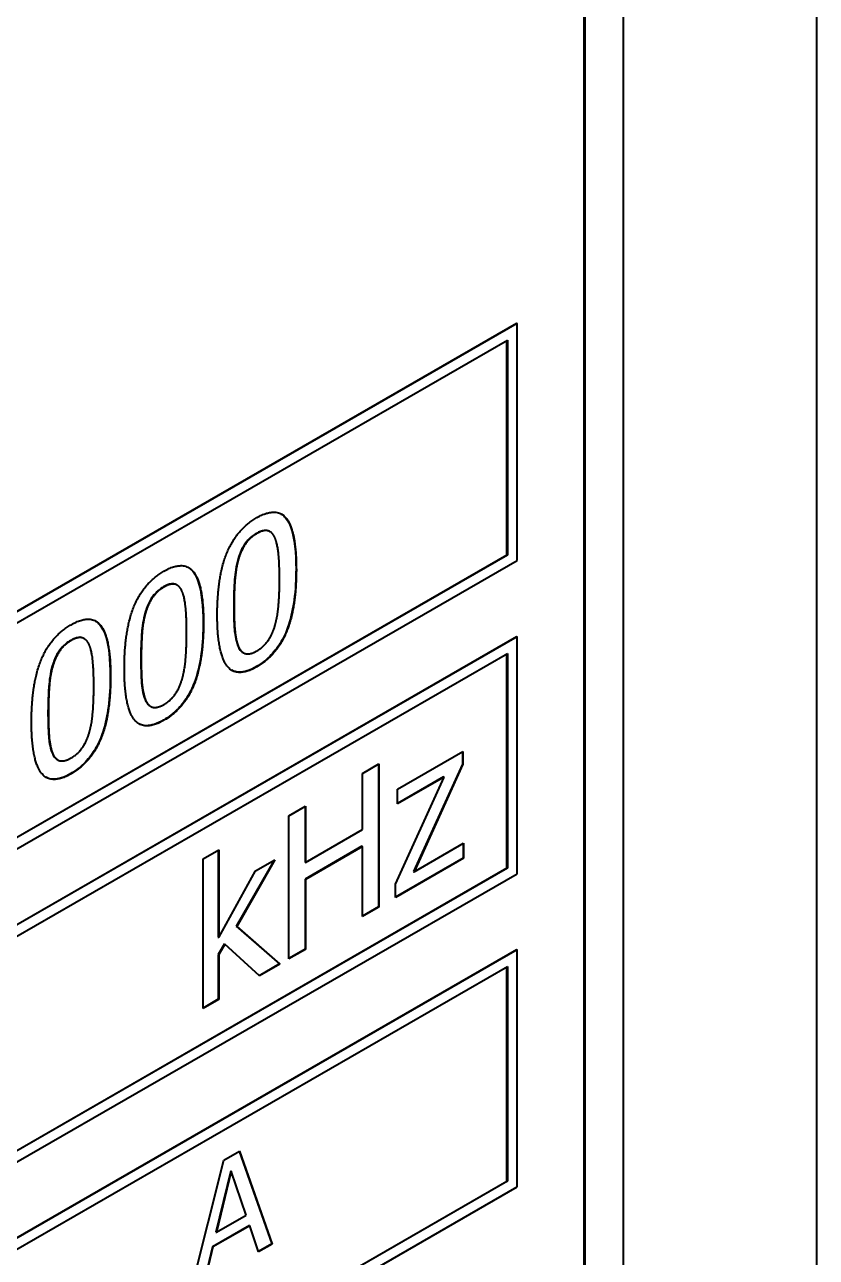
# Model space of a CAD drawing. Header units: inches. Extents: x 6934 to 18973, y 4254 to 7629.
# Drawn here: x 11262.32 to 11273.9, y 6570.02 to 6588.04 of the extents above; entities that cross this region are included whole.
import ezdxf

# ---------------------------------------------------------------- set-up
doc = ezdxf.new("R2010")
doc.units = ezdxf.units.IN
doc.header["$MEASUREMENT"] = 0
doc.layers.add('POWER SUPPLY CASE OUTLINE$0$가시적인 것(ISO)', color=3, linetype='Continuous', lineweight=40, true_color=0x00ff00)
doc.layers.add('POWER SUPPLY CASE OUTLINE$0$가시적인 좁은 것(ISO)', color=3, linetype='Continuous', lineweight=35, true_color=0x00ff00)

msp = doc.modelspace()

# ---------------------------------------------------------------- linework, layer by layer
at = {"layer": 'POWER SUPPLY CASE OUTLINE$0$가시적인 것(ISO)'}
for p, q in [((11273.904, 6620.179), (11273.904, 6558.045)), ((11271.081, 6562.954), (11271.081, 6612.006)), ((11270.509, 6563.23), (11270.509, 6611.079)), ((11270.515, 6611.081), (11270.515, 6563.227)), ((11250.569, 6572.764), (11269.519, 6583.677)), ((11269.525, 6583.674), (11250.575, 6572.761)), ((11269.519, 6583.677), (11269.525, 6583.674)), ((11269.525, 6580.207), (11269.525, 6583.674)), ((11250.716, 6572.679), (11269.384, 6583.429)), ((11269.378, 6580.293), (11269.378, 6583.425)), ((11269.384, 6583.429), (11269.384, 6580.289)), ((11265.906, 6580.634), (11265.911, 6580.631)), ((11250.575, 6569.294), (11269.525, 6580.207)), ((11250.716, 6569.546), (11269.378, 6580.293)), ((11269.384, 6580.289), (11250.716, 6569.539)), ((11269.378, 6580.293), (11269.384, 6580.289)), ((11264.547, 6579.852), (11264.553, 6579.848)), ((11250.569, 6568.186), (11269.519, 6579.099)), ((11269.525, 6579.095), (11250.575, 6568.183)), ((11263.189, 6579.069), (11263.194, 6579.066)), ((11269.519, 6579.099), (11269.525, 6579.095)), ((11269.525, 6575.629), (11269.525, 6579.095)), ((11250.716, 6568.1), (11269.384, 6578.85)), ((11265.518, 6578.862), (11265.524, 6578.858)), ((11269.378, 6575.714), (11269.378, 6578.847)), ((11269.384, 6578.85), (11269.384, 6575.711)), ((11264.16, 6578.079), (11264.165, 6578.076)), ((11262.801, 6577.297), (11262.807, 6577.294)), ((11267.776, 6576.868), (11268.731, 6577.418)), ((11268.726, 6577.415), (11268.726, 6577.233)), ((11268.731, 6577.418), (11268.731, 6577.23)), ((11267.263, 6577.095), (11267.503, 6577.234)), ((11267.263, 6576.274), (11267.263, 6577.095)), ((11267.498, 6577.23), (11267.498, 6575.144)), ((11267.503, 6577.234), (11267.503, 6575.141)), ((11268.726, 6577.233), (11268.013, 6575.663)), ((11268.731, 6577.23), (11268.018, 6575.659)), ((11268.726, 6577.233), (11268.731, 6577.23)), ((11267.747, 6575.478), (11268.457, 6577.043)), ((11268.451, 6577.046), (11267.776, 6576.658)), ((11268.457, 6577.043), (11267.776, 6576.651)), ((11268.451, 6577.046), (11268.457, 6577.043)), ((11267.776, 6576.651), (11267.776, 6576.868)), ((11266.189, 6576.477), (11266.43, 6576.615)), ((11266.424, 6576.612), (11266.424, 6575.798)), ((11266.43, 6576.615), (11266.43, 6575.794)), ((11266.189, 6574.384), (11266.189, 6576.477)), ((11266.43, 6575.794), (11267.263, 6576.274)), ((11267.257, 6576.03), (11266.424, 6575.55)), ((11267.263, 6576.027), (11266.43, 6575.547)), ((11267.257, 6576.03), (11267.263, 6576.027)), ((11267.263, 6575.002), (11267.263, 6576.027)), ((11268.018, 6575.659), (11268.744, 6576.077)), ((11268.739, 6576.074), (11268.739, 6575.859)), ((11268.744, 6576.077), (11268.744, 6575.855)), ((11264.932, 6575.846), (11265.161, 6575.978)), ((11264.932, 6573.66), (11264.932, 6575.846)), ((11265.155, 6575.975), (11265.155, 6574.702)), ((11265.161, 6575.978), (11265.161, 6574.699)), ((11265.971, 6575.829), (11265.419, 6574.861)), ((11265.982, 6575.835), (11265.425, 6574.858)), ((11265.698, 6575.671), (11265.982, 6575.835)), ((11268.739, 6575.859), (11267.747, 6575.287)), ((11268.744, 6575.855), (11267.747, 6575.281)), ((11268.739, 6575.859), (11268.744, 6575.855)), ((11250.716, 6564.968), (11269.378, 6575.714)), ((11269.384, 6575.711), (11250.716, 6564.961)), ((11265.161, 6574.699), (11265.698, 6575.671)), ((11266.424, 6575.798), (11266.43, 6575.794)), ((11268.013, 6575.663), (11268.018, 6575.659)), ((11269.378, 6575.714), (11269.384, 6575.711)), ((11250.575, 6564.716), (11269.525, 6575.629)), ((11266.424, 6575.55), (11266.43, 6575.547)), ((11266.424, 6575.55), (11266.424, 6574.526)), ((11266.43, 6575.547), (11266.43, 6574.522)), ((11267.747, 6575.281), (11267.747, 6575.478)), ((11267.498, 6575.144), (11267.263, 6575.009)), ((11267.503, 6575.141), (11267.263, 6575.002)), ((11267.498, 6575.144), (11267.503, 6575.141)), ((11265.419, 6574.861), (11266.051, 6574.311)), ((11265.419, 6574.861), (11265.425, 6574.858)), ((11265.425, 6574.858), (11266.057, 6574.308)), ((11265.155, 6574.702), (11265.161, 6574.699)), ((11265.246, 6574.605), (11265.155, 6574.451)), ((11265.252, 6574.602), (11265.161, 6574.448)), ((11265.246, 6574.605), (11265.252, 6574.602)), ((11265.756, 6574.135), (11265.252, 6574.602)), ((11250.569, 6563.608), (11269.519, 6574.52)), ((11269.525, 6574.517), (11250.575, 6563.604)), ((11265.155, 6574.451), (11265.155, 6573.795)), ((11265.155, 6574.451), (11265.161, 6574.448)), ((11265.161, 6574.448), (11265.161, 6573.792)), ((11266.424, 6574.526), (11266.189, 6574.39)), ((11266.43, 6574.522), (11266.189, 6574.384)), ((11266.424, 6574.526), (11266.43, 6574.522)), ((11269.519, 6574.52), (11269.525, 6574.517)), ((11269.525, 6571.051), (11269.525, 6574.517)), ((11250.716, 6563.522), (11269.384, 6574.272)), ((11266.051, 6574.311), (11265.752, 6574.139)), ((11266.057, 6574.308), (11265.756, 6574.135)), ((11266.051, 6574.311), (11266.057, 6574.308)), ((11269.378, 6571.136), (11269.378, 6574.269)), ((11269.384, 6574.272), (11269.384, 6571.133)), ((11265.155, 6573.795), (11264.932, 6573.666)), ((11265.161, 6573.792), (11264.932, 6573.66)), ((11265.155, 6573.795), (11265.161, 6573.792)), ((11265.234, 6571.442), (11265.465, 6571.575)), ((11265.461, 6571.573), (11265.936, 6570.218)), ((11265.465, 6571.575), (11265.942, 6570.214)), ((11264.757, 6569.532), (11265.234, 6571.442)), ((11250.716, 6560.389), (11269.378, 6571.136)), ((11269.384, 6571.133), (11250.716, 6560.383)), ((11265.339, 6571.286), (11265.121, 6570.391)), ((11265.345, 6571.283), (11265.127, 6570.388)), ((11265.339, 6571.286), (11265.345, 6571.283)), ((11265.564, 6570.639), (11265.345, 6571.283)), ((11269.378, 6571.136), (11269.384, 6571.133)), ((11250.575, 6560.138), (11269.525, 6571.051)), ((11265.127, 6570.388), (11265.564, 6570.639)), ((11265.61, 6570.487), (11265.07, 6570.176)), ((11265.615, 6570.483), (11265.076, 6570.173)), ((11265.61, 6570.487), (11265.615, 6570.483)), ((11265.744, 6570.1), (11265.615, 6570.483)), ((11265.121, 6570.391), (11265.127, 6570.388)), ((11265.07, 6570.176), (11264.942, 6569.645)), ((11265.076, 6570.173), (11264.947, 6569.641)), ((11265.07, 6570.176), (11265.076, 6570.173)), ((11265.936, 6570.218), (11265.742, 6570.106)), ((11265.942, 6570.214), (11265.744, 6570.1)), ((11265.936, 6570.218), (11265.942, 6570.214))]:
    msp.add_line(p, q, dxfattribs=at)
for points in [[(11265.719, 6580.835), (11266.017, 6581.006), (11266.297, 6580.625), (11266.297, 6580.079)], [(11265.14, 6579.41), (11265.14, 6579.977), (11265.423, 6580.664), (11265.719, 6580.835)], [(11265.719, 6580.602), (11265.618, 6580.544), (11265.488, 6580.358), (11265.449, 6580.226)], [(11265.985, 6580.538), (11265.948, 6580.624), (11265.82, 6580.66), (11265.719, 6580.602)], [(11266.051, 6579.937), (11266.051, 6580.152), (11266.021, 6580.452), (11265.985, 6580.538)], [(11265.449, 6580.226), (11265.413, 6580.098), (11265.386, 6579.757), (11265.386, 6579.552)], [(11263.781, 6578.628), (11263.781, 6579.195), (11264.065, 6579.882), (11264.361, 6580.052)], [(11264.361, 6580.052), (11264.659, 6580.224), (11264.939, 6579.842), (11264.939, 6579.296)], [(11266.297, 6580.079), (11266.297, 6579.515), (11266.014, 6578.825), (11265.719, 6578.655)], [(11264.361, 6579.82), (11264.26, 6579.762), (11264.129, 6579.576), (11264.091, 6579.444)], [(11264.626, 6579.756), (11264.59, 6579.841), (11264.462, 6579.878), (11264.361, 6579.82)], [(11265.986, 6579.262), (11266.021, 6579.385), (11266.051, 6579.721), (11266.051, 6579.937)], [(11264.692, 6579.154), (11264.692, 6579.37), (11264.663, 6579.67), (11264.626, 6579.756)], [(11264.091, 6579.444), (11264.054, 6579.316), (11264.028, 6578.975), (11264.028, 6578.77)], [(11265.386, 6579.552), (11265.386, 6579.332), (11265.41, 6579.05), (11265.448, 6578.957)], [(11262.423, 6577.846), (11262.423, 6578.412), (11262.706, 6579.099), (11263.003, 6579.27)], [(11263.003, 6579.27), (11263.3, 6579.442), (11263.58, 6579.06), (11263.58, 6578.514)], [(11264.939, 6579.296), (11264.939, 6578.733), (11264.656, 6578.043), (11264.361, 6577.873)], [(11265.719, 6578.655), (11265.42, 6578.483), (11265.14, 6578.859), (11265.14, 6579.41)], [(11265.719, 6578.887), (11265.819, 6578.945), (11265.95, 6579.13), (11265.986, 6579.262)], [(11263.268, 6578.974), (11263.231, 6579.059), (11263.104, 6579.096), (11263.003, 6579.038)], [(11264.628, 6578.479), (11264.663, 6578.603), (11264.692, 6578.939), (11264.692, 6579.154)], [(11263.003, 6579.038), (11262.901, 6578.979), (11262.771, 6578.794), (11262.733, 6578.662)], [(11263.334, 6578.372), (11263.334, 6578.588), (11263.305, 6578.888), (11263.268, 6578.974)], [(11265.448, 6578.957), (11265.483, 6578.869), (11265.614, 6578.827), (11265.719, 6578.887)], [(11264.028, 6578.77), (11264.028, 6578.55), (11264.051, 6578.268), (11264.09, 6578.175)], [(11262.733, 6578.662), (11262.696, 6578.534), (11262.67, 6578.193), (11262.67, 6577.988)], [(11263.58, 6578.514), (11263.58, 6577.951), (11263.297, 6577.26), (11263.003, 6577.091)], [(11264.361, 6577.873), (11264.062, 6577.701), (11263.781, 6578.077), (11263.781, 6578.628)], [(11263.27, 6577.697), (11263.305, 6577.821), (11263.334, 6578.157), (11263.334, 6578.372)], [(11264.361, 6578.105), (11264.461, 6578.163), (11264.591, 6578.348), (11264.628, 6578.479)], [(11264.09, 6578.175), (11264.125, 6578.086), (11264.255, 6578.044), (11264.361, 6578.105)], [(11262.67, 6577.988), (11262.67, 6577.767), (11262.693, 6577.486), (11262.731, 6577.392)], [(11263.003, 6577.091), (11262.703, 6576.918), (11262.423, 6577.295), (11262.423, 6577.846)], [(11263.003, 6577.323), (11263.102, 6577.38), (11263.233, 6577.566), (11263.27, 6577.697)], [(11262.731, 6577.392), (11262.766, 6577.304), (11262.897, 6577.262), (11263.003, 6577.323)]]:
    msp.add_open_spline(points, degree=2, dxfattribs=at)
for points, knots in [([(11266.077, 6580.888), (11266.085, 6580.883), (11266.093, 6580.878), (11266.131, 6580.848), (11266.177, 6580.801), (11266.273, 6580.535), (11266.292, 6580.312), (11266.292, 6580.082)], [-0.1967538, -0.1967538, -0.1967538, -0.1967538, -0.1778314, -0.1778314, -0.1056911, -0.1056911, 0, 0, 0, 0]), ([(11265.714, 6580.605), (11265.691, 6580.592), (11265.669, 6580.577), (11265.626, 6580.544), (11265.607, 6580.526), (11265.569, 6580.485), (11265.541, 6580.45), (11265.482, 6580.344), (11265.46, 6580.286), (11265.444, 6580.23)], [-0.08997993, -0.08997993, -0.08997993, -0.08997993, -0.06661875, -0.06661875, -0.04544513, -0.04544513, -0.02339217, -0.02339217, 0, 0, 0, 0]), ([(11265.906, 6580.634), (11265.905, 6580.634), (11265.904, 6580.635), (11265.875, 6580.65), (11265.849, 6580.651), (11265.792, 6580.644), (11265.752, 6580.628), (11265.714, 6580.605)], [-0.03284508, -0.03284508, -0.03284508, -0.03284508, -0.03244493, -0.03244493, -0.02060767, -0.02060767, 0, 0, 0, 0]), ([(11265.444, 6580.23), (11265.415, 6580.13), (11265.401, 6580.024), (11265.39, 6579.886), (11265.381, 6579.76), (11265.381, 6579.555)], [-0.2872609, -0.2872609, -0.2872609, -0.2872609, -0.0939422, -0.0939422, 0, 0, 0, 0]), ([(11264.719, 6580.106), (11264.727, 6580.101), (11264.735, 6580.095), (11264.772, 6580.066), (11264.818, 6580.019), (11264.915, 6579.753), (11264.933, 6579.53), (11264.933, 6579.3)], [-0.1967538, -0.1967538, -0.1967538, -0.1967538, -0.1778314, -0.1778314, -0.1056911, -0.1056911, 0, 0, 0, 0]), ([(11266.292, 6580.082), (11266.292, 6579.939), (11266.285, 6579.784), (11266.249, 6579.515), (11266.224, 6579.388), (11266.161, 6579.197), (11266.128, 6579.111), (11266.034, 6578.95), (11265.985, 6578.885), (11265.861, 6578.756), (11265.788, 6578.701), (11265.714, 6578.658)], [-0.2680321, -0.2680321, -0.2680321, -0.2680321, -0.1780903, -0.1780903, -0.1090851, -0.1090851, -0.0707526, -0.0707526, -0.0392192, -0.0392192, 0, 0, 0, 0]), ([(11264.355, 6579.823), (11264.333, 6579.81), (11264.31, 6579.795), (11264.268, 6579.762), (11264.249, 6579.744), (11264.211, 6579.702), (11264.183, 6579.668), (11264.124, 6579.562), (11264.102, 6579.504), (11264.085, 6579.447)], [-0.08997993, -0.08997993, -0.08997993, -0.08997993, -0.06661875, -0.06661875, -0.04544513, -0.04544513, -0.02339217, -0.02339217, 0, 0, 0, 0]), ([(11264.547, 6579.852), (11264.546, 6579.852), (11264.545, 6579.853), (11264.517, 6579.868), (11264.49, 6579.869), (11264.433, 6579.862), (11264.394, 6579.846), (11264.355, 6579.823)], [-0.03284508, -0.03284508, -0.03284508, -0.03284508, -0.03244493, -0.03244493, -0.02060767, -0.02060767, 0, 0, 0, 0]), ([(11264.085, 6579.447), (11264.057, 6579.348), (11264.043, 6579.242), (11264.032, 6579.104), (11264.022, 6578.978), (11264.022, 6578.773)], [-0.2872609, -0.2872609, -0.2872609, -0.2872609, -0.0939422, -0.0939422, 0, 0, 0, 0]), ([(11265.381, 6579.555), (11265.381, 6579.439), (11265.383, 6579.306), (11265.396, 6579.15), (11265.406, 6579.049), (11265.442, 6578.96)], [-0.189822, -0.189822, -0.189822, -0.189822, -0.0541151, -0.0541151, 0, 0, 0, 0]), ([(11263.36, 6579.324), (11263.369, 6579.319), (11263.377, 6579.313), (11263.414, 6579.284), (11263.46, 6579.237), (11263.556, 6578.97), (11263.575, 6578.748), (11263.575, 6578.517)], [-0.1967538, -0.1967538, -0.1967538, -0.1967538, -0.1778314, -0.1778314, -0.1056911, -0.1056911, 0, 0, 0, 0]), ([(11264.933, 6579.3), (11264.933, 6579.157), (11264.926, 6579.002), (11264.891, 6578.733), (11264.866, 6578.605), (11264.803, 6578.415), (11264.769, 6578.329), (11264.675, 6578.168), (11264.627, 6578.103), (11264.503, 6577.974), (11264.429, 6577.919), (11264.355, 6577.876)], [-0.2680321, -0.2680321, -0.2680321, -0.2680321, -0.1780903, -0.1780903, -0.1090851, -0.1090851, -0.0707526, -0.0707526, -0.0392192, -0.0392192, 0, 0, 0, 0]), ([(11263.189, 6579.069), (11263.188, 6579.07), (11263.187, 6579.07), (11263.158, 6579.086), (11263.132, 6579.087), (11263.075, 6579.08), (11263.036, 6579.063), (11262.997, 6579.041)], [-0.03284508, -0.03284508, -0.03284508, -0.03284508, -0.03244493, -0.03244493, -0.02060767, -0.02060767, 0, 0, 0, 0]), ([(11262.997, 6579.041), (11262.974, 6579.028), (11262.952, 6579.013), (11262.91, 6578.979), (11262.89, 6578.961), (11262.852, 6578.92), (11262.824, 6578.886), (11262.765, 6578.78), (11262.743, 6578.722), (11262.727, 6578.665)], [-0.08997993, -0.08997993, -0.08997993, -0.08997993, -0.06661875, -0.06661875, -0.04544513, -0.04544513, -0.02339217, -0.02339217, 0, 0, 0, 0]), ([(11265.442, 6578.96), (11265.451, 6578.937), (11265.463, 6578.916), (11265.489, 6578.883), (11265.502, 6578.871), (11265.518, 6578.862)], [-0.0500509, -0.0500509, -0.0500509, -0.0500509, -0.04141394, -0.04141394, -0.03402, -0.03402, -0.03402, -0.03402]), ([(11264.022, 6578.773), (11264.022, 6578.657), (11264.025, 6578.523), (11264.038, 6578.368), (11264.047, 6578.267), (11264.084, 6578.178)], [-0.189822, -0.189822, -0.189822, -0.189822, -0.0541151, -0.0541151, 0, 0, 0, 0]), ([(11262.727, 6578.665), (11262.698, 6578.566), (11262.684, 6578.459), (11262.674, 6578.322), (11262.664, 6578.196), (11262.664, 6577.991)], [-0.2872609, -0.2872609, -0.2872609, -0.2872609, -0.0939422, -0.0939422, 0, 0, 0, 0]), ([(11263.575, 6578.517), (11263.575, 6578.375), (11263.568, 6578.22), (11263.532, 6577.95), (11263.508, 6577.823), (11263.445, 6577.632), (11263.411, 6577.547), (11263.317, 6577.386), (11263.268, 6577.32), (11263.145, 6577.191), (11263.071, 6577.136), (11262.997, 6577.094)], [-0.2680321, -0.2680321, -0.2680321, -0.2680321, -0.1780903, -0.1780903, -0.1090851, -0.1090851, -0.0707526, -0.0707526, -0.0392192, -0.0392192, 0, 0, 0, 0]), ([(11265.714, 6578.658), (11265.668, 6578.632), (11265.622, 6578.61), (11265.536, 6578.582), (11265.496, 6578.575), (11265.419, 6578.577), (11265.384, 6578.586), (11265.353, 6578.604)], [-0.4075803, -0.4075803, -0.4075803, -0.4075803, -0.3359098, -0.3359098, -0.270443, -0.270443, -0.2011203, -0.2011203, -0.2011203, -0.2011203]), ([(11264.084, 6578.178), (11264.093, 6578.155), (11264.104, 6578.134), (11264.13, 6578.101), (11264.144, 6578.089), (11264.16, 6578.079)], [-0.0500509, -0.0500509, -0.0500509, -0.0500509, -0.04141394, -0.04141394, -0.03402, -0.03402, -0.03402, -0.03402]), ([(11262.664, 6577.991), (11262.664, 6577.875), (11262.666, 6577.741), (11262.679, 6577.585), (11262.689, 6577.485), (11262.725, 6577.396)], [-0.189822, -0.189822, -0.189822, -0.189822, -0.0541151, -0.0541151, 0, 0, 0, 0]), ([(11264.355, 6577.876), (11264.309, 6577.85), (11264.263, 6577.828), (11264.177, 6577.8), (11264.138, 6577.793), (11264.061, 6577.795), (11264.026, 6577.804), (11263.994, 6577.821)], [-0.4075803, -0.4075803, -0.4075803, -0.4075803, -0.3359098, -0.3359098, -0.270443, -0.270443, -0.2011203, -0.2011203, -0.2011203, -0.2011203]), ([(11262.725, 6577.396), (11262.735, 6577.373), (11262.746, 6577.351), (11262.772, 6577.319), (11262.786, 6577.306), (11262.801, 6577.297)], [-0.0500509, -0.0500509, -0.0500509, -0.0500509, -0.04141394, -0.04141394, -0.03402, -0.03402, -0.03402, -0.03402]), ([(11262.997, 6577.094), (11262.951, 6577.067), (11262.905, 6577.046), (11262.819, 6577.018), (11262.779, 6577.011), (11262.703, 6577.012), (11262.667, 6577.022), (11262.636, 6577.039)], [-0.4075803, -0.4075803, -0.4075803, -0.4075803, -0.3359098, -0.3359098, -0.270443, -0.270443, -0.2011203, -0.2011203, -0.2011203, -0.2011203])]:
    msp.add_open_spline(points, degree=3, knots=knots, dxfattribs=at)
at = {"layer": 'POWER SUPPLY CASE OUTLINE$0$가시적인 좁은 것(ISO)'}
for p, q in [((11265.714, 6580.605), (11265.719, 6580.602)), ((11265.444, 6580.23), (11265.449, 6580.226)), ((11266.292, 6580.082), (11266.297, 6580.079)), ((11264.355, 6579.823), (11264.361, 6579.82)), ((11264.085, 6579.447), (11264.091, 6579.444)), ((11265.381, 6579.555), (11265.386, 6579.552)), ((11264.933, 6579.3), (11264.939, 6579.296)), ((11262.997, 6579.041), (11263.003, 6579.038)), ((11265.442, 6578.96), (11265.448, 6578.957)), ((11264.022, 6578.773), (11264.028, 6578.77)), ((11262.727, 6578.665), (11262.733, 6578.662)), ((11263.575, 6578.517), (11263.58, 6578.514)), ((11265.714, 6578.658), (11265.719, 6578.655)), ((11264.084, 6578.178), (11264.09, 6578.175)), ((11262.664, 6577.991), (11262.67, 6577.988)), ((11264.355, 6577.876), (11264.361, 6577.873)), ((11262.725, 6577.396), (11262.731, 6577.392)), ((11262.997, 6577.094), (11263.003, 6577.091))]:
    msp.add_line(p, q, dxfattribs=at)

doc.saveas('drawing.dxf')
